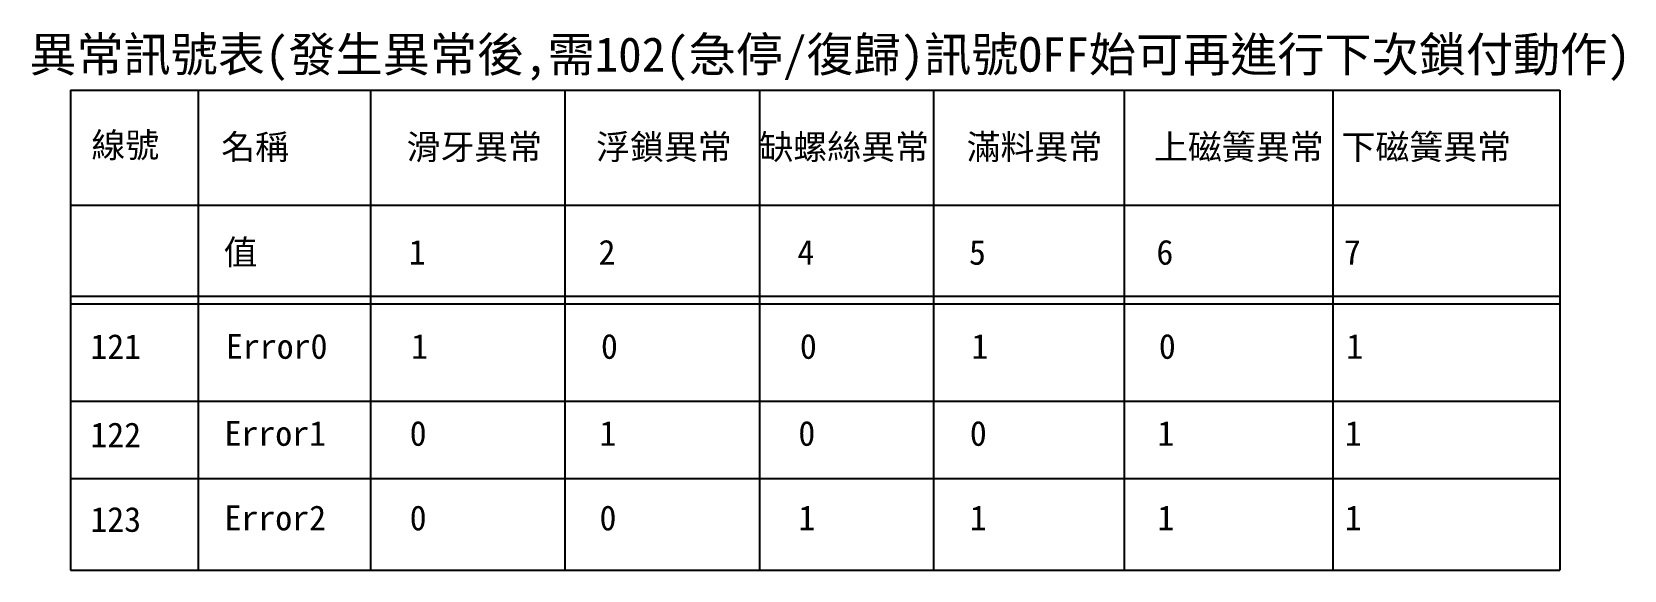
# Model space of a CAD drawing. Extents: x 910 to 1141, y 505 to 583.
import ezdxf

# ---------------------------------------------------------------- set-up
doc = ezdxf.new("R2010")
doc.units = 0
doc.layers.add('圖框層', color=7, linetype='CONTINUOUS')
doc.layers.add('標尺寸層', color=3, linetype='CONTINUOUS')
doc.styles.add('STSL', font='kaiu.ttf')

msp = doc.modelspace()

# ---------------------------------------------------------------- linework, layer by layer
at = {"layer": '標尺寸層', "color": 0}
for p, q in [((915.83, 574.76), (1131.36, 574.76)), ((915.83, 574.76), (915.83, 505.29)), ((934.3, 574.76), (934.3, 505.29)), ((959.23, 574.76), (959.23, 505.29)), ((987.38, 574.76), (987.38, 505.29)), ((1015.53, 574.76), (1015.53, 505.29)), ((1040.75, 574.76), (1040.75, 505.29)), ((1068.31, 574.76), (1068.31, 505.29)), ((1098.52, 574.76), (1098.52, 505.29)), ((1131.36, 574.76), (1131.36, 505.29)), ((915.83, 558.11), (1131.36, 558.11)), ((915.83, 544.94), (1131.36, 544.94)), ((915.83, 543.8), (1131.36, 543.8)), ((915.83, 529.75), (1131.36, 529.75)), ((915.83, 518.56), (1131.36, 518.56)), ((915.83, 505.29), (1131.36, 505.29))]:
    msp.add_line(p, q, dxfattribs=at)

# ---------------------------------------------------------------- texts
at = {"layer": '圖框層', "color": 4, "style": 'STSL'}
for s, height, p in [('異常訊號表(發生異常後,需102(急停/復歸)訊號OFF始可再進行下次鎖付動作)', 5, (909.87, 577.41)), ('線號', 3.6, (918.85, 564.99)), ('名稱', 3.6, (937.64, 564.73)), ('滑牙異常', 3.6, (964.44, 564.73)), ('浮鎖異常', 3.6, (991.9, 564.73)), ('缺螺絲異常', 3.6, (1015.53, 564.73)), ('滿料異常', 3.6, (1045.51, 564.73)), ('上磁簧異常', 3.6, (1072.64, 564.73)), ('下磁簧異常', 3.6, (1099.78, 564.73)), ('值', 3.6, (937.99, 549.49)), ('1', 3.6, (964.79, 549.49)), ('2', 3.6, (992.25, 549.49)), ('4', 3.6, (1021.04, 549.49)), ('5', 3.6, (1045.86, 549.49)), ('6', 3.6, (1072.99, 549.49)), ('7', 3.6, (1100.13, 549.49)), ('121', 3.6, (918.7, 535.84)), ('Error0', 3.6, (938.33, 535.87)), ('1', 3.6, (965.13, 535.87)), ('0', 3.6, (992.6, 535.87)), ('0', 3.6, (1021.39, 535.87)), ('1', 3.6, (1046.2, 535.87)), ('0', 3.6, (1073.34, 535.87)), ('1', 3.6, (1100.47, 535.87)), ('122', 3.6, (918.7, 523.06)), ('Error1', 3.6, (938.12, 523.28)), ('0', 3.6, (964.92, 523.28)), ('1', 3.6, (992.39, 523.28)), ('0', 3.6, (1021.17, 523.28)), ('0', 3.6, (1045.99, 523.28)), ('1', 3.6, (1073.13, 523.28)), ('1', 3.6, (1100.26, 523.28)), ('123', 3.6, (918.7, 510.83)), ('Error2', 3.6, (938.12, 511.05)), ('0', 3.6, (964.92, 511.05)), ('0', 3.6, (992.39, 511.05)), ('1', 3.6, (1021.17, 511.05)), ('1', 3.6, (1045.99, 511.05)), ('1', 3.6, (1073.13, 511.05)), ('1', 3.6, (1100.26, 511.05))]:
    msp.add_text(s, height=height, dxfattribs=at).set_placement(p)

doc.saveas('drawing.dxf')
